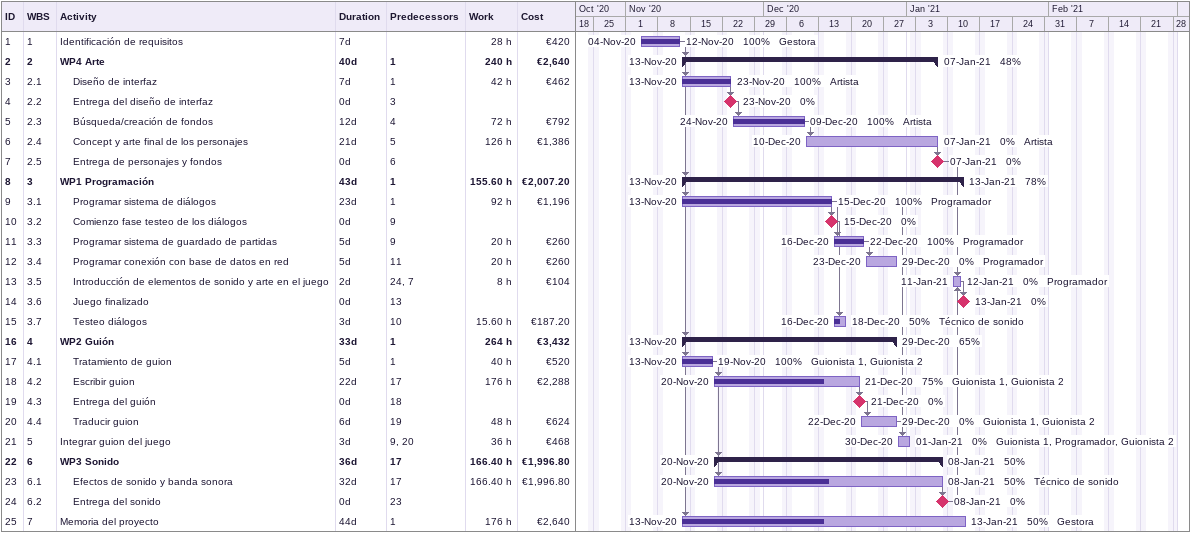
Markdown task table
| ID | WBS | Task | Duration | Start | Finish | Predecessors | Resources | % complete | Work (h) | Cost (€) |
|---|---|---|---|---|---|---|---|---|---|---|
| 1 | 1 | Identificación de requisitos | 7d | 2020-11-04 | 2020-11-12 |  | Gestora | 100 | 28 | 420 |
| 2 | 2 | **WP4 Arte** | 40d | 2020-11-13 | 2021-01-07 | 1 |  | 48 | 240 | 2640 |
| 3 | 2.1 | Diseño de interfaz | 7d | 2020-11-13 | 2020-11-23 | 1 | Artista | 100 | 42 | 462 |
| 4 | 2.2 | Entrega del diseño de interfaz | 0d | 2020-11-23 | 2020-11-23 | 3 |  | 0 |  |  |
| 5 | 2.3 | Búsqueda/creación de fondos | 12d | 2020-11-24 | 2020-12-09 | 4 | Artista | 100 | 72 | 792 |
| 6 | 2.4 | Concept y arte final de los personajes | 21d | 2020-12-10 | 2021-01-07 | 5 | Artista | 0 | 126 | 1386 |
| 7 | 2.5 | Entrega de personajes y fondos | 0d | 2021-01-07 | 2021-01-07 | 6 |  | 0 |  |  |
| 8 | 3 | **WP1 Programación** | 43d | 2020-11-13 | 2021-01-13 | 1 |  | 78 | 155.60 | 2007.20 |
| 9 | 3.1 | Programar sistema de diálogos | 23d | 2020-11-13 | 2020-12-15 | 1 | Programador | 100 | 92 | 1196 |
| 10 | 3.2 | Comienzo fase testeo de los diálogos | 0d | 2020-12-15 | 2020-12-15 | 9 |  | 0 |  |  |
| 11 | 3.3 | Programar sistema de guardado de partidas | 5d | 2020-12-16 | 2020-12-22 | 9 | Programador | 100 | 20 | 260 |
| 12 | 3.4 | Programar conexión con base de datos en red | 5d | 2020-12-23 | 2020-12-29 | 11 | Programador | 0 | 20 | 260 |
| 13 | 3.5 | Introducción de elementos de sonido y arte en el juego | 2d | 2021-01-11 | 2021-01-12 | 24, 7 | Programador | 0 | 8 | 104 |
| 14 | 3.6 | Juego finalizado | 0d | 2021-01-13 | 2021-01-13 | 13 |  | 0 |  |  |
| 15 | 3.7 | Testeo diálogos | 3d | 2020-12-16 | 2020-12-18 | 10 | Técnico de sonido | 50 | 15.60 | 187.20 |
| 16 | 4 | **WP2 Guión** | 33d | 2020-11-13 | 2020-12-29 | 1 |  | 65 | 264 | 3432 |
| 17 | 4.1 | Tratamiento de guion | 5d | 2020-11-13 | 2020-11-19 | 1 | Guionista 1, Guionista 2 | 100 | 40 | 520 |
| 18 | 4.2 | Escribir guion | 22d | 2020-11-20 | 2020-12-21 | 17 | Guionista 1, Guionista 2 | 75 | 176 | 2288 |
| 19 | 4.3 | Entrega del guión | 0d | 2020-12-21 | 2020-12-21 | 18 |  | 0 |  |  |
| 20 | 4.4 | Traducir guion | 6d | 2020-12-22 | 2020-12-29 | 19 | Guionista 1, Guionista 2 | 0 | 48 | 624 |
| 21 | 5 | Integrar guion del juego | 3d | 2020-12-30 | 2021-01-01 | 9, 20 | Guionista 1, Programador, Guionista 2 | 0 | 36 | 468 |
| 22 | 6 | **WP3 Sonido** | 36d | 2020-11-20 | 2021-01-08 | 17 |  | 50 | 166.40 | 1996.80 |
| 23 | 6.1 | Efectos de sonido y banda sonora | 32d | 2020-11-20 | 2021-01-08 | 17 | Técnico de sonido | 50 | 166.40 | 1996.80 |
| 24 | 6.2 | Entrega del sonido | 0d | 2021-01-08 | 2021-01-08 | 23 |  | 0 |  |  |
| 25 | 7 | Memoria del proyecto | 44d | 2020-11-13 | 2021-01-13 | 1 | Gestora | 50 | 176 | 2640 |
